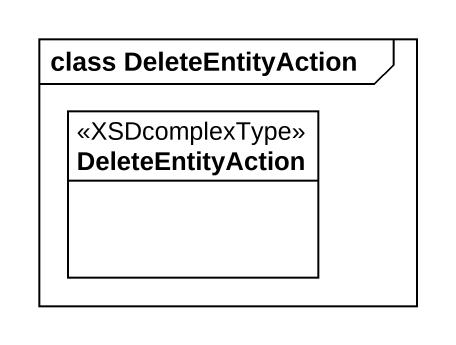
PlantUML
@startuml
mainframe class DeleteEntityAction
hide circle
hide empty members
class DeleteEntityAction <<XSDcomplexType>>
@enduml
